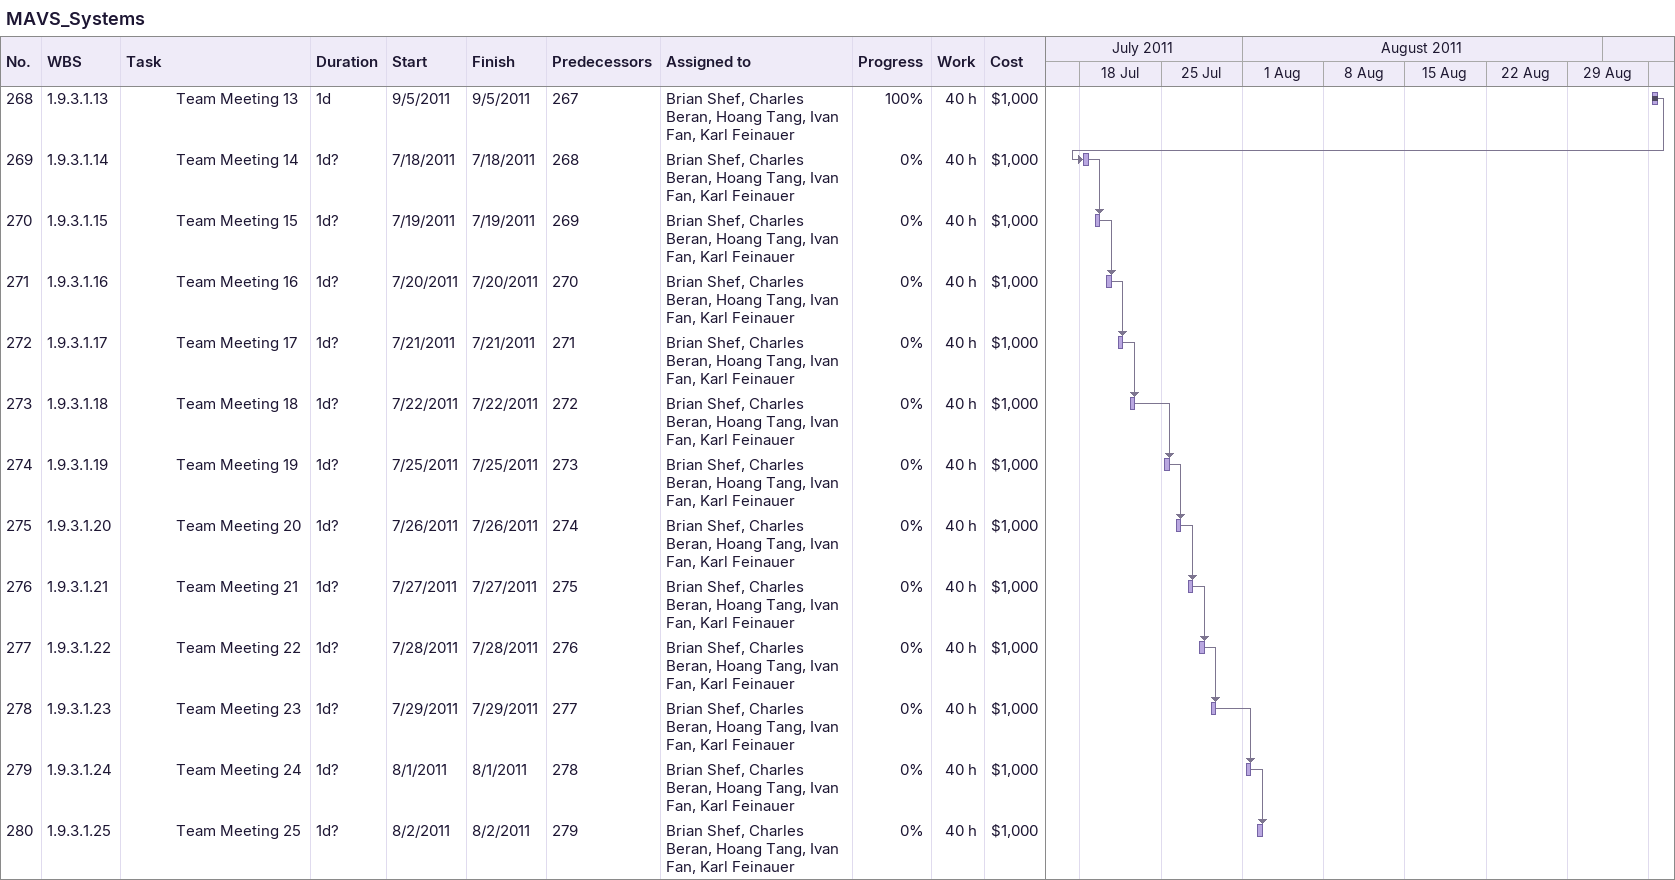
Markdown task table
MAVS_Systems

| ID | WBS | Task | Duration | Start | Finish | Predecessors | Resources | % complete | Work (h) | Cost ($) |
|---|---|---|---|---|---|---|---|---|---|---|
| 268 | 1.9.3.1.13 | Team Meeting 13 | 1d | 2011-09-05 | 2011-09-05 | 267 | Brian Shef, Charles Beran, Hoang Tang, Ivan Fan, Karl Feinauer | 100 | 40 | 1000 |
| 269 | 1.9.3.1.14 | Team Meeting 14 | 1d? | 2011-07-18 | 2011-07-18 | 268 | Brian Shef, Charles Beran, Hoang Tang, Ivan Fan, Karl Feinauer | 0 | 40 | 1000 |
| 270 | 1.9.3.1.15 | Team Meeting 15 | 1d? | 2011-07-19 | 2011-07-19 | 269 | Brian Shef, Charles Beran, Hoang Tang, Ivan Fan, Karl Feinauer | 0 | 40 | 1000 |
| 271 | 1.9.3.1.16 | Team Meeting 16 | 1d? | 2011-07-20 | 2011-07-20 | 270 | Brian Shef, Charles Beran, Hoang Tang, Ivan Fan, Karl Feinauer | 0 | 40 | 1000 |
| 272 | 1.9.3.1.17 | Team Meeting 17 | 1d? | 2011-07-21 | 2011-07-21 | 271 | Brian Shef, Charles Beran, Hoang Tang, Ivan Fan, Karl Feinauer | 0 | 40 | 1000 |
| 273 | 1.9.3.1.18 | Team Meeting 18 | 1d? | 2011-07-22 | 2011-07-22 | 272 | Brian Shef, Charles Beran, Hoang Tang, Ivan Fan, Karl Feinauer | 0 | 40 | 1000 |
| 274 | 1.9.3.1.19 | Team Meeting 19 | 1d? | 2011-07-25 | 2011-07-25 | 273 | Brian Shef, Charles Beran, Hoang Tang, Ivan Fan, Karl Feinauer | 0 | 40 | 1000 |
| 275 | 1.9.3.1.20 | Team Meeting 20 | 1d? | 2011-07-26 | 2011-07-26 | 274 | Brian Shef, Charles Beran, Hoang Tang, Ivan Fan, Karl Feinauer | 0 | 40 | 1000 |
| 276 | 1.9.3.1.21 | Team Meeting 21 | 1d? | 2011-07-27 | 2011-07-27 | 275 | Brian Shef, Charles Beran, Hoang Tang, Ivan Fan, Karl Feinauer | 0 | 40 | 1000 |
| 277 | 1.9.3.1.22 | Team Meeting 22 | 1d? | 2011-07-28 | 2011-07-28 | 276 | Brian Shef, Charles Beran, Hoang Tang, Ivan Fan, Karl Feinauer | 0 | 40 | 1000 |
| 278 | 1.9.3.1.23 | Team Meeting 23 | 1d? | 2011-07-29 | 2011-07-29 | 277 | Brian Shef, Charles Beran, Hoang Tang, Ivan Fan, Karl Feinauer | 0 | 40 | 1000 |
| 279 | 1.9.3.1.24 | Team Meeting 24 | 1d? | 2011-08-01 | 2011-08-01 | 278 | Brian Shef, Charles Beran, Hoang Tang, Ivan Fan, Karl Feinauer | 0 | 40 | 1000 |
| 280 | 1.9.3.1.25 | Team Meeting 25 | 1d? | 2011-08-02 | 2011-08-02 | 279 | Brian Shef, Charles Beran, Hoang Tang, Ivan Fan, Karl Feinauer | 0 | 40 | 1000 |
